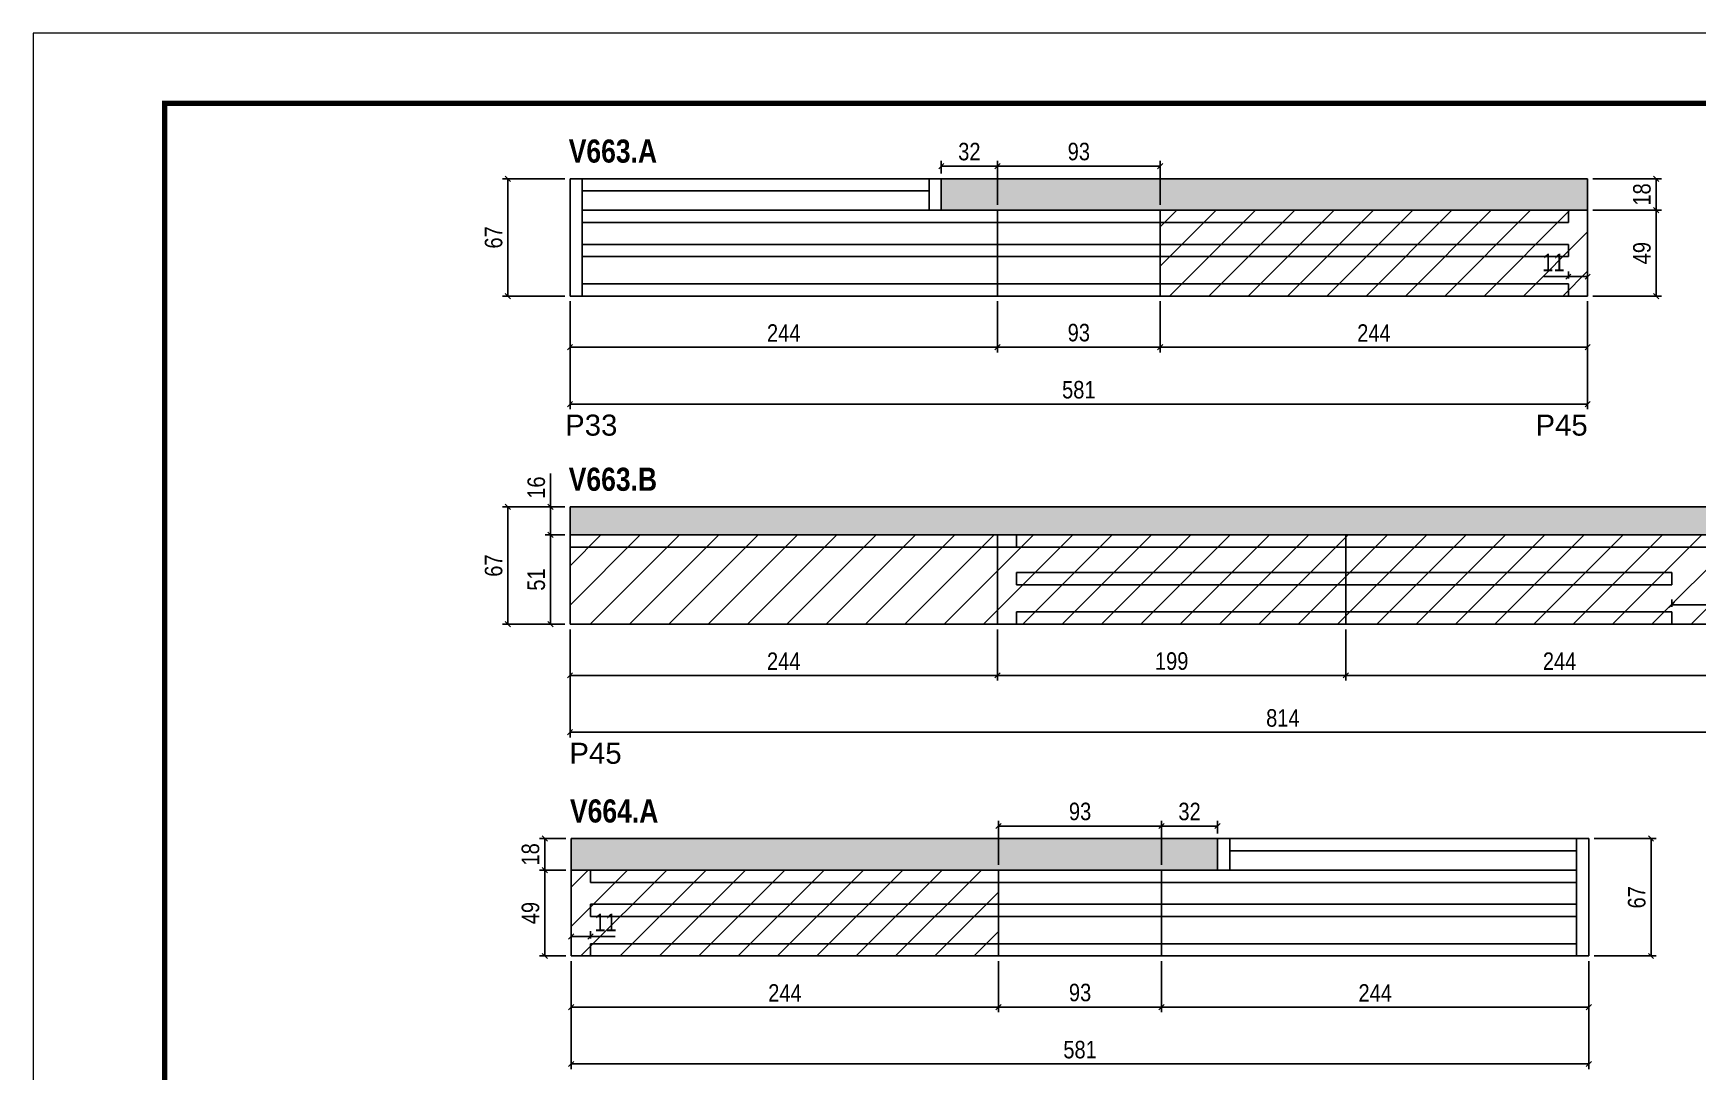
# Model space of a CAD drawing. Extents: x 3309 to 9563, y -2522 to 14608.
# Drawn here: x 4908 to 5858, y 10569 to 11162 of the extents above; entities that cross this region are included whole.
import ezdxf

# ---------------------------------------------------------------- set-up
doc = ezdxf.new("R2010")
doc.units = 0
doc.linetypes.add('DASHED', pattern=[0.75, 0.5, -0.25])
for name, color, linetype in [('5', 5, 'Continuous'), ('COTA', 241, 'Continuous'), ('NOMENCLATURA', 7, 'Continuous'), ('Painéis', 200, 'Continuous'), ('SARR_2.2x7', 40, 'Continuous')]:
    doc.layers.add(name, color=color, linetype=linetype)
for name, color, linetype, lineweight in [('Folhas', 255, 'Continuous', 9), ('Hachura', 251, 'Continuous', 9), ('SARRAFO DE PRESSAO', 251, 'DASHED', 9)]:
    doc.layers.add(name, color=color, linetype=linetype, lineweight=lineweight)
doc.styles.add('COTA TECNICA', font='techl___.ttf', dxfattribs={"height": 10})
doc.styles.get("Standard").update_dxf_attribs({"font": 'arial.ttf'})
doc.styles.add('TECNICA', font='techb___.ttf', dxfattribs={"height": 10})
doc.dimstyles.new('PAINEL', dxfattribs={"dimtxt": 10, "dimasz": 3, "dimexe": 3, "dimexo": 3, "dimgap": 3, "dimtad": 1, "dimdec": 1, "dimzin": 12, "dimdsep": 46, "dimtxsty": 'COTA TECNICA', "dimblk1": 'OBLIQUE', "dimblk2": 'OBLIQUE', "dimsah": 1, "dimcen": 0.9, "dimclrd": 4, "dimclre": 4, "dimclrt": 240, "dimadec": 1, "dimazin": 3, "dimtfac": 1, "dimtdec": 1, "dimtmove": 0, "dimatfit": 3, "dimfxl": 1, "dimtolj": 1, "dimtzin": 12, "dimarcsym": 0})

# ---------------------------------------------------------------- blocks, each defined once
blk = doc.blocks.new('9999999999')
at = {"layer": 'Folhas'}
blk.add_lwpolyline([(98138.98, 34190.21), (99623.98, 34190.21), (99623.98, 35240.21), (98138.98, 35240.21)], close=True, dxfattribs=at)
at = {"layer": 'Folhas', "color": 30, "const_width": 3}
blk.add_lwpolyline([(98213.98, 34230.21), (99583.98, 34230.21), (99583.98, 35200.21), (98213.98, 35200.21)], close=True, dxfattribs=at)
blk = doc.blocks.new('_Oblique')
at = {"color": 0, "linetype": 'ByBlock', "lineweight": -2}
blk.add_line((-0.5, -0.5), (0.5, 0.5), dxfattribs=at)
blk = doc.blocks.new('*D456')
at = {"layer": 'COTA', "color": 4, "lineweight": -2, "transparency": 16777216}
for p, q in [((5214.3, 10821.75), (5214.3, 10760.08)), ((6028.3, 10821.75), (6028.3, 10760.08)), ((6028.3, 10763.08), (5214.3, 10763.08))]:
    blk.add_line(p, q, dxfattribs=at)
at = {"layer": 'Defpoints', "color": 0, "transparency": 16777216}
for p in [(5214.3, 10824.75), (6028.3, 10824.75), (5214.3, 10763.08)]:
    blk.add_point(p, dxfattribs=at)
at = {"layer": 'COTA', "color": 4, "lineweight": -2, "transparency": 16777216, "xscale": 3, "yscale": 3, "zscale": 3, "rotation": 180}
blk.add_blockref('_Oblique', (5214.3, 10763.08), dxfattribs=at)
at = {"layer": 'COTA', "color": 4, "lineweight": -2, "transparency": 16777216, "xscale": 3, "yscale": 3, "zscale": 3}
blk.add_blockref('_Oblique', (6028.3, 10763.08), dxfattribs=at)
at = {"layer": 'COTA', "color": 240, "transparency": 16777216, "insert": (5621.3, 10771.18), "char_height": 10, "attachment_point": 5, "style": 'COTA TECNICA'}
blk.add_mtext('\\A1;814', dxfattribs=at)
blk = doc.blocks.new('*D457')
at = {"layer": 'COTA', "color": 4, "lineweight": -2, "transparency": 16777216}
for p, q in [((5657.3, 10821.75), (5657.3, 10792.57)), ((5901.3, 10821.75), (5901.3, 10792.57)), ((5901.3, 10795.57), (5657.3, 10795.57))]:
    blk.add_line(p, q, dxfattribs=at)
at = {"layer": 'Defpoints', "color": 0, "transparency": 16777216}
for p in [(5657.3, 10824.75), (5901.3, 10824.75), (5657.3, 10795.57)]:
    blk.add_point(p, dxfattribs=at)
at = {"layer": 'COTA', "color": 4, "lineweight": -2, "transparency": 16777216, "xscale": 3, "yscale": 3, "zscale": 3, "rotation": 180}
blk.add_blockref('_Oblique', (5657.3, 10795.57), dxfattribs=at)
at = {"layer": 'COTA', "color": 4, "lineweight": -2, "transparency": 16777216, "xscale": 3, "yscale": 3, "zscale": 3}
blk.add_blockref('_Oblique', (5901.3, 10795.57), dxfattribs=at)
at = {"layer": 'COTA', "color": 240, "transparency": 16777216, "insert": (5779.3, 10803.64), "char_height": 10, "attachment_point": 5, "style": 'COTA TECNICA'}
blk.add_mtext('\\A1;244', dxfattribs=at)
blk = doc.blocks.new('*D455')
at = {"layer": 'COTA', "color": 4, "lineweight": -2, "transparency": 16777216}
for p, q in [((5214.3, 10821.75), (5214.3, 10792.57)), ((5458.3, 10821.75), (5458.3, 10792.57)), ((5458.3, 10795.57), (5214.3, 10795.57))]:
    blk.add_line(p, q, dxfattribs=at)
at = {"layer": 'Defpoints', "color": 0, "transparency": 16777216}
for p in [(5214.3, 10824.75), (5458.3, 10824.75), (5214.3, 10795.57)]:
    blk.add_point(p, dxfattribs=at)
at = {"layer": 'COTA', "color": 4, "lineweight": -2, "transparency": 16777216, "xscale": 3, "yscale": 3, "zscale": 3, "rotation": 180}
blk.add_blockref('_Oblique', (5214.3, 10795.57), dxfattribs=at)
at = {"layer": 'COTA', "color": 4, "lineweight": -2, "transparency": 16777216, "xscale": 3, "yscale": 3, "zscale": 3}
blk.add_blockref('_Oblique', (5458.3, 10795.57), dxfattribs=at)
at = {"layer": 'COTA', "color": 240, "transparency": 16777216, "insert": (5336.3, 10803.64), "char_height": 10, "attachment_point": 5, "style": 'COTA TECNICA'}
blk.add_mtext('\\A1;244', dxfattribs=at)
blk = doc.blocks.new('*D458')
at = {"layer": 'COTA', "color": 4, "lineweight": -2, "transparency": 16777216}
for p, q in [((5211.3, 10875.75), (5200.19, 10875.75)), ((5203.19, 10875.75), (5203.19, 10824.75)), ((5211.3, 10824.75), (5200.19, 10824.75))]:
    blk.add_line(p, q, dxfattribs=at)
at = {"layer": 'Defpoints', "color": 0, "transparency": 16777216}
for p in [(5214.3, 10875.75), (5203.19, 10824.75), (5214.3, 10824.75)]:
    blk.add_point(p, dxfattribs=at)
at = {"layer": 'COTA', "color": 4, "lineweight": -2, "transparency": 16777216, "xscale": 3, "yscale": 3, "zscale": 3}
for p, rotation in [((5203.19, 10875.75), 90), ((5203.19, 10824.75), 270)]:
    blk.add_blockref('_Oblique', p, dxfattribs=dict(at, rotation=rotation))
at = {"layer": 'COTA', "color": 240, "transparency": 16777216, "insert": (5195.08, 10850.25), "char_height": 10, "attachment_point": 5, "rotation": 90, "style": 'COTA TECNICA'}
blk.add_mtext('\\A1;51', dxfattribs=at)
blk = doc.blocks.new('*D459')
at = {"layer": 'COTA', "color": 4, "lineweight": -2, "transparency": 16777216}
for p, q in [((5203.19, 10891.75), (5203.19, 10910.76)), ((5211.3, 10891.75), (5200.19, 10891.75)), ((5203.19, 10875.75), (5203.19, 10891.75)), ((5211.3, 10875.75), (5200.19, 10875.75))]:
    blk.add_line(p, q, dxfattribs=at)
at = {"layer": 'Defpoints', "color": 0, "transparency": 16777216}
for p in [(5203.19, 10891.75), (5214.3, 10891.75), (5214.3, 10875.75)]:
    blk.add_point(p, dxfattribs=at)
at = {"layer": 'COTA', "color": 4, "lineweight": -2, "transparency": 16777216, "xscale": 3, "yscale": 3, "zscale": 3}
for p, rotation in [((5203.19, 10891.75), 90), ((5203.19, 10875.75), 270)]:
    blk.add_blockref('_Oblique', p, dxfattribs=dict(at, rotation=rotation))
at = {"layer": 'COTA', "color": 240, "transparency": 16777216, "insert": (5195.08, 10902.75), "char_height": 10, "attachment_point": 5, "rotation": 90, "style": 'COTA TECNICA'}
blk.add_mtext('\\A1;16', dxfattribs=at)
blk = doc.blocks.new('*D460')
at = {"layer": 'COTA', "color": 4, "lineweight": -2, "transparency": 16777216}
for p, q in [((5211.3, 10891.75), (5175.83, 10891.75)), ((5178.83, 10824.75), (5178.83, 10891.75)), ((5211.3, 10824.75), (5175.83, 10824.75))]:
    blk.add_line(p, q, dxfattribs=at)
at = {"layer": 'Defpoints', "color": 0, "transparency": 16777216}
for p in [(5178.83, 10891.75), (5214.3, 10891.75), (5214.3, 10824.75)]:
    blk.add_point(p, dxfattribs=at)
at = {"layer": 'COTA', "color": 4, "lineweight": -2, "transparency": 16777216, "xscale": 3, "yscale": 3, "zscale": 3}
for p, rotation in [((5178.83, 10891.75), 90), ((5178.83, 10824.75), 270)]:
    blk.add_blockref('_Oblique', p, dxfattribs=dict(at, rotation=rotation))
at = {"layer": 'COTA', "color": 240, "transparency": 16777216, "insert": (5170.73, 10858.25), "char_height": 10, "attachment_point": 5, "rotation": 90, "style": 'COTA TECNICA'}
blk.add_mtext('\\A1;67', dxfattribs=at)
blk = doc.blocks.new('*D461')
at = {"layer": 'COTA', "color": 4, "lineweight": -2, "transparency": 16777216}
for p, q in [((5843.3, 10834.75), (5843.3, 10838.83)), ((5901.3, 10835.83), (5843.3, 10835.83)), ((5901.3, 10827.75), (5901.3, 10838.83))]:
    blk.add_line(p, q, dxfattribs=at)
at = {"layer": 'Defpoints', "color": 0, "transparency": 16777216}
for p in [(5843.3, 10835.83), (5843.3, 10831.75), (5901.3, 10824.75)]:
    blk.add_point(p, dxfattribs=at)
at = {"layer": 'COTA', "color": 4, "lineweight": -2, "transparency": 16777216, "xscale": 3, "yscale": 3, "zscale": 3, "rotation": 180}
blk.add_blockref('_Oblique', (5843.3, 10835.83), dxfattribs=at)
at = {"layer": 'COTA', "color": 4, "lineweight": -2, "transparency": 16777216, "xscale": 3, "yscale": 3, "zscale": 3}
blk.add_blockref('_Oblique', (5901.3, 10835.83), dxfattribs=at)
at = {"layer": 'COTA', "color": 240, "transparency": 16777216, "insert": (5872.3, 10843.96), "char_height": 10, "attachment_point": 5, "style": 'COTA TECNICA'}
blk.add_mtext('\\A1;58', dxfattribs=at)
blk = doc.blocks.new('*D462')
at = {"layer": 'COTA', "color": 4, "lineweight": -2, "transparency": 16777216}
for p, q in [((5458.3, 10821.75), (5458.3, 10792.57)), ((5657.3, 10821.75), (5657.3, 10792.57)), ((5458.3, 10795.57), (5657.3, 10795.57))]:
    blk.add_line(p, q, dxfattribs=at)
at = {"layer": 'Defpoints', "color": 0, "transparency": 16777216}
for p in [(5458.3, 10824.75), (5657.3, 10824.75), (5657.3, 10795.57)]:
    blk.add_point(p, dxfattribs=at)
at = {"layer": 'COTA', "color": 4, "lineweight": -2, "transparency": 16777216, "xscale": 3, "yscale": 3, "zscale": 3, "rotation": 180}
blk.add_blockref('_Oblique', (5458.3, 10795.57), dxfattribs=at)
at = {"layer": 'COTA', "color": 4, "lineweight": -2, "transparency": 16777216, "xscale": 3, "yscale": 3, "zscale": 3}
blk.add_blockref('_Oblique', (5657.3, 10795.57), dxfattribs=at)
at = {"layer": 'COTA', "color": 240, "transparency": 16777216, "insert": (5557.8, 10803.66), "char_height": 10, "attachment_point": 5, "style": 'COTA TECNICA'}
blk.add_mtext('\\A1;199', dxfattribs=at)
blk = doc.blocks.new('*D1222')
at = {"layer": 'COTA', "color": 4, "lineweight": -2, "transparency": 16777216}
for p, q in [((5214.3, 11009.11), (5214.3, 10947.45)), ((5795.3, 11009.11), (5795.3, 10947.45)), ((5795.3, 10950.45), (5214.3, 10950.45))]:
    blk.add_line(p, q, dxfattribs=at)
at = {"layer": 'Defpoints', "color": 0, "transparency": 16777216}
for p in [(5214.3, 11012.11), (5795.3, 11012.11), (5214.3, 10950.45)]:
    blk.add_point(p, dxfattribs=at)
at = {"layer": 'COTA', "color": 4, "lineweight": -2, "transparency": 16777216, "xscale": 3, "yscale": 3, "zscale": 3, "rotation": 180}
blk.add_blockref('_Oblique', (5214.3, 10950.45), dxfattribs=at)
at = {"layer": 'COTA', "color": 4, "lineweight": -2, "transparency": 16777216, "xscale": 3, "yscale": 3, "zscale": 3}
blk.add_blockref('_Oblique', (5795.3, 10950.45), dxfattribs=at)
at = {"layer": 'COTA', "color": 240, "transparency": 16777216, "insert": (5504.8, 10958.58), "char_height": 10, "attachment_point": 5, "style": 'COTA TECNICA'}
blk.add_mtext('\\A1;581', dxfattribs=at)
blk = doc.blocks.new('*D1223')
at = {"layer": 'COTA', "color": 4, "lineweight": -2, "transparency": 16777216}
for p, q in [((5551.3, 11009.11), (5551.3, 10979.93)), ((5795.3, 11009.11), (5795.3, 10979.93)), ((5795.3, 10982.93), (5551.3, 10982.93))]:
    blk.add_line(p, q, dxfattribs=at)
at = {"layer": 'Defpoints', "color": 0, "transparency": 16777216}
for p in [(5551.3, 11012.11), (5795.3, 11012.11), (5551.3, 10982.93)]:
    blk.add_point(p, dxfattribs=at)
at = {"layer": 'COTA', "color": 4, "lineweight": -2, "transparency": 16777216, "xscale": 3, "yscale": 3, "zscale": 3, "rotation": 180}
blk.add_blockref('_Oblique', (5551.3, 10982.93), dxfattribs=at)
at = {"layer": 'COTA', "color": 4, "lineweight": -2, "transparency": 16777216, "xscale": 3, "yscale": 3, "zscale": 3}
blk.add_blockref('_Oblique', (5795.3, 10982.93), dxfattribs=at)
at = {"layer": 'COTA', "color": 240, "transparency": 16777216, "insert": (5673.3, 10991.01), "char_height": 10, "attachment_point": 5, "style": 'COTA TECNICA'}
blk.add_mtext('\\A1;244', dxfattribs=at)
blk = doc.blocks.new('*D1224')
at = {"layer": 'COTA', "color": 4, "lineweight": -2, "transparency": 16777216}
for p, q in [((5214.3, 11009.11), (5214.3, 10979.93)), ((5458.3, 11009.11), (5458.3, 10979.93)), ((5458.3, 10982.93), (5214.3, 10982.93))]:
    blk.add_line(p, q, dxfattribs=at)
at = {"layer": 'Defpoints', "color": 0, "transparency": 16777216}
for p in [(5214.3, 11012.11), (5458.3, 11012.11), (5214.3, 10982.93)]:
    blk.add_point(p, dxfattribs=at)
at = {"layer": 'COTA', "color": 4, "lineweight": -2, "transparency": 16777216, "xscale": 3, "yscale": 3, "zscale": 3, "rotation": 180}
blk.add_blockref('_Oblique', (5214.3, 10982.93), dxfattribs=at)
at = {"layer": 'COTA', "color": 4, "lineweight": -2, "transparency": 16777216, "xscale": 3, "yscale": 3, "zscale": 3}
blk.add_blockref('_Oblique', (5458.3, 10982.93), dxfattribs=at)
at = {"layer": 'COTA', "color": 240, "transparency": 16777216, "insert": (5336.3, 10991.01), "char_height": 10, "attachment_point": 5, "style": 'COTA TECNICA'}
blk.add_mtext('\\A1;244', dxfattribs=at)
blk = doc.blocks.new('*D1225')
at = {"layer": 'COTA', "color": 4, "lineweight": -2, "transparency": 16777216}
for p, q in [((5211.3, 11079.11), (5175.83, 11079.11)), ((5178.83, 11012.11), (5178.83, 11079.11)), ((5211.3, 11012.11), (5175.83, 11012.11))]:
    blk.add_line(p, q, dxfattribs=at)
at = {"layer": 'Defpoints', "color": 0, "transparency": 16777216}
for p in [(5178.83, 11079.11), (5214.3, 11079.11), (5214.3, 11012.11)]:
    blk.add_point(p, dxfattribs=at)
at = {"layer": 'COTA', "color": 4, "lineweight": -2, "transparency": 16777216, "xscale": 3, "yscale": 3, "zscale": 3}
for p, rotation in [((5178.83, 11079.11), 90), ((5178.83, 11012.11), 270)]:
    blk.add_blockref('_Oblique', p, dxfattribs=dict(at, rotation=rotation))
at = {"layer": 'COTA', "color": 240, "transparency": 16777216, "insert": (5170.73, 11045.61), "char_height": 10, "attachment_point": 5, "rotation": 90, "style": 'COTA TECNICA'}
blk.add_mtext('\\A1;67', dxfattribs=at)
blk = doc.blocks.new('*D1227')
at = {"layer": 'COTA', "color": 4, "lineweight": -2, "transparency": 16777216}
for p, q in [((5784.3, 11022.11), (5784.3, 11026.2)), ((5795.3, 11015.11), (5795.3, 11026.2)), ((5784.3, 11023.2), (5770.21, 11023.2)), ((5795.3, 11023.2), (5784.3, 11023.2))]:
    blk.add_line(p, q, dxfattribs=at)
at = {"layer": 'Defpoints', "color": 0, "transparency": 16777216}
for p in [(5784.3, 11023.2), (5784.3, 11019.11), (5795.3, 11012.11)]:
    blk.add_point(p, dxfattribs=at)
at = {"layer": 'COTA', "color": 4, "lineweight": -2, "transparency": 16777216, "xscale": 3, "yscale": 3, "zscale": 3, "rotation": 180}
blk.add_blockref('_Oblique', (5784.3, 11023.2), dxfattribs=at)
at = {"layer": 'COTA', "color": 4, "lineweight": -2, "transparency": 16777216, "xscale": 3, "yscale": 3, "zscale": 3}
blk.add_blockref('_Oblique', (5795.3, 11023.2), dxfattribs=at)
at = {"layer": 'COTA', "color": 240, "transparency": 16777216, "insert": (5775.75, 11031.26), "char_height": 10, "attachment_point": 5, "style": 'COTA TECNICA'}
blk.add_mtext('\\A1;11', dxfattribs=at)
blk = doc.blocks.new('*D1228')
at = {"layer": 'COTA', "color": 4, "lineweight": -2, "transparency": 16777216}
for p, q in [((5798.3, 11061.11), (5837.43, 11061.11)), ((5834.43, 11061.11), (5834.43, 11012.11)), ((5798.3, 11012.11), (5837.43, 11012.11))]:
    blk.add_line(p, q, dxfattribs=at)
at = {"layer": 'Defpoints', "color": 0, "transparency": 16777216}
for p in [(5795.3, 11061.11), (5795.3, 11012.11), (5834.43, 11012.11)]:
    blk.add_point(p, dxfattribs=at)
at = {"layer": 'COTA', "color": 4, "lineweight": -2, "transparency": 16777216, "xscale": 3, "yscale": 3, "zscale": 3}
for p, rotation in [((5834.43, 11061.11), 90), ((5834.43, 11012.11), 270)]:
    blk.add_blockref('_Oblique', p, dxfattribs=dict(at, rotation=rotation))
at = {"layer": 'COTA', "color": 240, "transparency": 16777216, "insert": (5826.33, 11036.61), "char_height": 10, "attachment_point": 5, "rotation": 90, "style": 'COTA TECNICA'}
blk.add_mtext('\\A1;49', dxfattribs=at)
blk = doc.blocks.new('*D1229')
at = {"layer": 'COTA', "color": 4, "lineweight": -2, "transparency": 16777216}
for p, q in [((5798.3, 11079.11), (5837.43, 11079.11)), ((5834.43, 11061.11), (5834.43, 11079.11)), ((5798.3, 11061.11), (5837.43, 11061.11))]:
    blk.add_line(p, q, dxfattribs=at)
at = {"layer": 'Defpoints', "color": 0, "transparency": 16777216}
for p in [(5795.3, 11079.11), (5834.43, 11079.11), (5795.3, 11061.11)]:
    blk.add_point(p, dxfattribs=at)
at = {"layer": 'COTA', "color": 4, "lineweight": -2, "transparency": 16777216, "xscale": 3, "yscale": 3, "zscale": 3}
for p, rotation in [((5834.43, 11079.11), 90), ((5834.43, 11061.11), 270)]:
    blk.add_blockref('_Oblique', p, dxfattribs=dict(at, rotation=rotation))
at = {"layer": 'COTA', "color": 240, "transparency": 16777216, "insert": (5826.34, 11070.11), "char_height": 10, "attachment_point": 5, "rotation": 90, "style": 'COTA TECNICA'}
blk.add_mtext('\\A1;18', dxfattribs=at)
blk = doc.blocks.new('*D1230')
at = {"layer": 'COTA', "color": 4, "lineweight": -2, "transparency": 16777216}
for p, q in [((5458.3, 11064.11), (5458.3, 11089.32)), ((5458.3, 11086.32), (5551.3, 11086.32)), ((5551.3, 11064.11), (5551.3, 11089.32))]:
    blk.add_line(p, q, dxfattribs=at)
at = {"layer": 'Defpoints', "color": 0, "transparency": 16777216}
for p in [(5551.3, 11086.32), (5458.3, 11061.11), (5551.3, 11061.11)]:
    blk.add_point(p, dxfattribs=at)
at = {"layer": 'COTA', "color": 4, "lineweight": -2, "transparency": 16777216, "xscale": 3, "yscale": 3, "zscale": 3, "rotation": 180}
blk.add_blockref('_Oblique', (5458.3, 11086.32), dxfattribs=at)
at = {"layer": 'COTA', "color": 4, "lineweight": -2, "transparency": 16777216, "xscale": 3, "yscale": 3, "zscale": 3}
blk.add_blockref('_Oblique', (5551.3, 11086.32), dxfattribs=at)
at = {"layer": 'COTA', "color": 240, "transparency": 16777216, "insert": (5504.8, 11094.56), "char_height": 10, "attachment_point": 5, "style": 'COTA TECNICA'}
blk.add_mtext('\\A1;93', dxfattribs=at)
blk = doc.blocks.new('*D1231')
at = {"layer": 'COTA', "color": 4, "lineweight": -2, "transparency": 16777216}
for p, q in [((5426.3, 11082.11), (5426.3, 11089.32)), ((5458.3, 11086.32), (5426.3, 11086.32)), ((5458.3, 11064.11), (5458.3, 11089.32))]:
    blk.add_line(p, q, dxfattribs=at)
at = {"layer": 'Defpoints', "color": 0, "transparency": 16777216}
for p in [(5426.3, 11086.32), (5426.3, 11079.11), (5458.3, 11061.11)]:
    blk.add_point(p, dxfattribs=at)
at = {"layer": 'COTA', "color": 4, "lineweight": -2, "transparency": 16777216, "xscale": 3, "yscale": 3, "zscale": 3, "rotation": 180}
blk.add_blockref('_Oblique', (5426.3, 11086.32), dxfattribs=at)
at = {"layer": 'COTA', "color": 4, "lineweight": -2, "transparency": 16777216, "xscale": 3, "yscale": 3, "zscale": 3}
blk.add_blockref('_Oblique', (5458.3, 11086.32), dxfattribs=at)
at = {"layer": 'COTA', "color": 240, "transparency": 16777216, "insert": (5442.3, 11094.54), "char_height": 10, "attachment_point": 5, "style": 'COTA TECNICA'}
blk.add_mtext('\\A1;32', dxfattribs=at)
blk = doc.blocks.new('*D1233')
at = {"layer": 'COTA', "color": 4, "lineweight": -2, "transparency": 16777216}
for p, q in [((5458.3, 11009.11), (5458.3, 10979.93)), ((5551.3, 11009.11), (5551.3, 10979.93)), ((5458.3, 10982.93), (5551.3, 10982.93))]:
    blk.add_line(p, q, dxfattribs=at)
at = {"layer": 'Defpoints', "color": 0, "transparency": 16777216}
for p in [(5458.3, 11012.11), (5551.3, 11012.11), (5551.3, 10982.93)]:
    blk.add_point(p, dxfattribs=at)
at = {"layer": 'COTA', "color": 4, "lineweight": -2, "transparency": 16777216, "xscale": 3, "yscale": 3, "zscale": 3, "rotation": 180}
blk.add_blockref('_Oblique', (5458.3, 10982.93), dxfattribs=at)
at = {"layer": 'COTA', "color": 4, "lineweight": -2, "transparency": 16777216, "xscale": 3, "yscale": 3, "zscale": 3}
blk.add_blockref('_Oblique', (5551.3, 10982.93), dxfattribs=at)
at = {"layer": 'COTA', "color": 240, "transparency": 16777216, "insert": (5504.8, 10991.18), "char_height": 10, "attachment_point": 5, "style": 'COTA TECNICA'}
blk.add_mtext('\\A1;93', dxfattribs=at)
blk = doc.blocks.new('*D1239')
at = {"layer": 'COTA', "color": 4, "lineweight": -2, "transparency": 16777216}
for p, q in [((5215.01, 10632.35), (5215.01, 10570.68)), ((5796.01, 10632.35), (5796.01, 10570.68)), ((5215.01, 10573.68), (5796.01, 10573.68))]:
    blk.add_line(p, q, dxfattribs=at)
at = {"layer": 'Defpoints', "color": 0, "transparency": 16777216}
for p in [(5215.01, 10635.35), (5796.01, 10635.35), (5796.01, 10573.68)]:
    blk.add_point(p, dxfattribs=at)
at = {"layer": 'COTA', "color": 4, "lineweight": -2, "transparency": 16777216, "xscale": 3, "yscale": 3, "zscale": 3, "rotation": 180}
blk.add_blockref('_Oblique', (5215.01, 10573.68), dxfattribs=at)
at = {"layer": 'COTA', "color": 4, "lineweight": -2, "transparency": 16777216, "xscale": 3, "yscale": 3, "zscale": 3}
blk.add_blockref('_Oblique', (5796.01, 10573.68), dxfattribs=at)
at = {"layer": 'COTA', "color": 240, "transparency": 16777216, "insert": (5505.51, 10581.81), "char_height": 10, "attachment_point": 5, "style": 'COTA TECNICA'}
blk.add_mtext('\\A1;581', dxfattribs=at)
blk = doc.blocks.new('*D1240')
at = {"layer": 'COTA', "color": 4, "lineweight": -2, "transparency": 16777216}
for p, q in [((5215.01, 10632.35), (5215.01, 10603.17)), ((5459.01, 10632.35), (5459.01, 10603.17)), ((5215.01, 10606.17), (5459.01, 10606.17))]:
    blk.add_line(p, q, dxfattribs=at)
at = {"layer": 'Defpoints', "color": 0, "transparency": 16777216}
for p in [(5215.01, 10635.35), (5459.01, 10635.35), (5459.01, 10606.17)]:
    blk.add_point(p, dxfattribs=at)
at = {"layer": 'COTA', "color": 4, "lineweight": -2, "transparency": 16777216, "xscale": 3, "yscale": 3, "zscale": 3, "rotation": 180}
blk.add_blockref('_Oblique', (5215.01, 10606.17), dxfattribs=at)
at = {"layer": 'COTA', "color": 4, "lineweight": -2, "transparency": 16777216, "xscale": 3, "yscale": 3, "zscale": 3}
blk.add_blockref('_Oblique', (5459.01, 10606.17), dxfattribs=at)
at = {"layer": 'COTA', "color": 240, "transparency": 16777216, "insert": (5337.01, 10614.24), "char_height": 10, "attachment_point": 5, "style": 'COTA TECNICA'}
blk.add_mtext('\\A1;244', dxfattribs=at)
blk = doc.blocks.new('*D1241')
at = {"layer": 'COTA', "color": 4, "lineweight": -2, "transparency": 16777216}
for p, q in [((5552.01, 10632.35), (5552.01, 10603.17)), ((5796.01, 10632.35), (5796.01, 10603.17)), ((5552.01, 10606.17), (5796.01, 10606.17))]:
    blk.add_line(p, q, dxfattribs=at)
at = {"layer": 'Defpoints', "color": 0, "transparency": 16777216}
for p in [(5552.01, 10635.35), (5796.01, 10635.35), (5796.01, 10606.17)]:
    blk.add_point(p, dxfattribs=at)
at = {"layer": 'COTA', "color": 4, "lineweight": -2, "transparency": 16777216, "xscale": 3, "yscale": 3, "zscale": 3, "rotation": 180}
blk.add_blockref('_Oblique', (5552.01, 10606.17), dxfattribs=at)
at = {"layer": 'COTA', "color": 4, "lineweight": -2, "transparency": 16777216, "xscale": 3, "yscale": 3, "zscale": 3}
blk.add_blockref('_Oblique', (5796.01, 10606.17), dxfattribs=at)
at = {"layer": 'COTA', "color": 240, "transparency": 16777216, "insert": (5674.01, 10614.24), "char_height": 10, "attachment_point": 5, "style": 'COTA TECNICA'}
blk.add_mtext('\\A1;244', dxfattribs=at)
blk = doc.blocks.new('*D1234')
at = {"layer": 'COTA', "color": 4, "lineweight": -2, "transparency": 16777216}
for p, q in [((5799.01, 10702.35), (5834.48, 10702.35)), ((5831.48, 10635.35), (5831.48, 10702.35)), ((5799.01, 10635.35), (5834.48, 10635.35))]:
    blk.add_line(p, q, dxfattribs=at)
at = {"layer": 'Defpoints', "color": 0, "transparency": 16777216}
for p in [(5796.01, 10702.35), (5831.48, 10702.35), (5796.01, 10635.35)]:
    blk.add_point(p, dxfattribs=at)
at = {"layer": 'COTA', "color": 4, "lineweight": -2, "transparency": 16777216, "xscale": 3, "yscale": 3, "zscale": 3}
for p, rotation in [((5831.48, 10702.35), 90), ((5831.48, 10635.35), 270)]:
    blk.add_blockref('_Oblique', p, dxfattribs=dict(at, rotation=rotation))
at = {"layer": 'COTA', "color": 240, "transparency": 16777216, "insert": (5823.38, 10668.85), "char_height": 10, "attachment_point": 5, "rotation": 90, "style": 'COTA TECNICA'}
blk.add_mtext('\\A1;67', dxfattribs=at)
blk = doc.blocks.new('*D1235')
at = {"layer": 'COTA', "color": 4, "lineweight": -2, "transparency": 16777216}
for p, q in [((5215.01, 10638.35), (5215.01, 10649.43)), ((5215.01, 10646.43), (5226.01, 10646.43)), ((5226.01, 10645.35), (5226.01, 10649.43)), ((5226.01, 10646.43), (5240.1, 10646.43))]:
    blk.add_line(p, q, dxfattribs=at)
at = {"layer": 'Defpoints', "color": 0, "transparency": 16777216}
for p in [(5226.01, 10646.43), (5215.01, 10635.35), (5226.01, 10642.35)]:
    blk.add_point(p, dxfattribs=at)
at = {"layer": 'COTA', "color": 4, "lineweight": -2, "transparency": 16777216, "xscale": 3, "yscale": 3, "zscale": 3, "rotation": 180}
blk.add_blockref('_Oblique', (5215.01, 10646.43), dxfattribs=at)
at = {"layer": 'COTA', "color": 4, "lineweight": -2, "transparency": 16777216, "xscale": 3, "yscale": 3, "zscale": 3}
blk.add_blockref('_Oblique', (5226.01, 10646.43), dxfattribs=at)
at = {"layer": 'COTA', "color": 240, "transparency": 16777216, "insert": (5234.56, 10654.49), "char_height": 10, "attachment_point": 5, "style": 'COTA TECNICA'}
blk.add_mtext('\\A1;11', dxfattribs=at)
blk = doc.blocks.new('*D1236')
at = {"layer": 'COTA', "color": 4, "lineweight": -2, "transparency": 16777216}
for p, q in [((5212.01, 10684.35), (5196.87, 10684.35)), ((5199.87, 10684.35), (5199.87, 10635.35)), ((5212.01, 10635.35), (5196.87, 10635.35))]:
    blk.add_line(p, q, dxfattribs=at)
at = {"layer": 'Defpoints', "color": 0, "transparency": 16777216}
for p in [(5215.01, 10684.35), (5199.87, 10635.35), (5215.01, 10635.35)]:
    blk.add_point(p, dxfattribs=at)
at = {"layer": 'COTA', "color": 4, "lineweight": -2, "transparency": 16777216, "xscale": 3, "yscale": 3, "zscale": 3}
for p, rotation in [((5199.87, 10684.35), 90), ((5199.87, 10635.35), 270)]:
    blk.add_blockref('_Oblique', p, dxfattribs=dict(at, rotation=rotation))
at = {"layer": 'COTA', "color": 240, "transparency": 16777216, "insert": (5191.77, 10659.85), "char_height": 10, "attachment_point": 5, "rotation": 90, "style": 'COTA TECNICA'}
blk.add_mtext('\\A1;49', dxfattribs=at)
blk = doc.blocks.new('*D1237')
at = {"layer": 'COTA', "color": 4, "lineweight": -2, "transparency": 16777216}
for p, q in [((5212.01, 10702.35), (5196.87, 10702.35)), ((5199.87, 10684.35), (5199.87, 10702.35)), ((5212.01, 10684.35), (5196.87, 10684.35))]:
    blk.add_line(p, q, dxfattribs=at)
at = {"layer": 'Defpoints', "color": 0, "transparency": 16777216}
for p in [(5199.87, 10702.35), (5215.01, 10702.35), (5215.01, 10684.35)]:
    blk.add_point(p, dxfattribs=at)
at = {"layer": 'COTA', "color": 4, "lineweight": -2, "transparency": 16777216, "xscale": 3, "yscale": 3, "zscale": 3}
for p, rotation in [((5199.87, 10702.35), 90), ((5199.87, 10684.35), 270)]:
    blk.add_blockref('_Oblique', p, dxfattribs=dict(at, rotation=rotation))
at = {"layer": 'COTA', "color": 240, "transparency": 16777216, "insert": (5191.77, 10693.35), "char_height": 10, "attachment_point": 5, "rotation": 90, "style": 'COTA TECNICA'}
blk.add_mtext('\\A1;18', dxfattribs=at)
blk = doc.blocks.new('*D1238')
at = {"layer": 'COTA', "color": 4, "lineweight": -2, "transparency": 16777216}
for p, q in [((5459.01, 10687.35), (5459.01, 10712.55)), ((5552.01, 10687.35), (5552.01, 10712.55)), ((5552.01, 10709.55), (5459.01, 10709.55))]:
    blk.add_line(p, q, dxfattribs=at)
at = {"layer": 'Defpoints', "color": 0, "transparency": 16777216}
for p in [(5459.01, 10709.55), (5459.01, 10684.35), (5552.01, 10684.35)]:
    blk.add_point(p, dxfattribs=at)
at = {"layer": 'COTA', "color": 4, "lineweight": -2, "transparency": 16777216, "xscale": 3, "yscale": 3, "zscale": 3, "rotation": 180}
blk.add_blockref('_Oblique', (5459.01, 10709.55), dxfattribs=at)
at = {"layer": 'COTA', "color": 4, "lineweight": -2, "transparency": 16777216, "xscale": 3, "yscale": 3, "zscale": 3}
blk.add_blockref('_Oblique', (5552.01, 10709.55), dxfattribs=at)
at = {"layer": 'COTA', "color": 240, "transparency": 16777216, "insert": (5505.51, 10717.8), "char_height": 10, "attachment_point": 5, "style": 'COTA TECNICA'}
blk.add_mtext('\\A1;93', dxfattribs=at)
blk = doc.blocks.new('*D1242')
at = {"layer": 'COTA', "color": 4, "lineweight": -2, "transparency": 16777216}
for p, q in [((5552.01, 10687.35), (5552.01, 10712.55)), ((5584.01, 10705.35), (5584.01, 10712.55)), ((5552.01, 10709.55), (5584.01, 10709.55))]:
    blk.add_line(p, q, dxfattribs=at)
at = {"layer": 'Defpoints', "color": 0, "transparency": 16777216}
for p in [(5584.01, 10709.55), (5584.01, 10702.35), (5552.01, 10684.35)]:
    blk.add_point(p, dxfattribs=at)
at = {"layer": 'COTA', "color": 4, "lineweight": -2, "transparency": 16777216, "xscale": 3, "yscale": 3, "zscale": 3, "rotation": 180}
blk.add_blockref('_Oblique', (5552.01, 10709.55), dxfattribs=at)
at = {"layer": 'COTA', "color": 4, "lineweight": -2, "transparency": 16777216, "xscale": 3, "yscale": 3, "zscale": 3}
blk.add_blockref('_Oblique', (5584.01, 10709.55), dxfattribs=at)
at = {"layer": 'COTA', "color": 240, "transparency": 16777216, "insert": (5568.01, 10717.77), "char_height": 10, "attachment_point": 5, "style": 'COTA TECNICA'}
blk.add_mtext('\\A1;32', dxfattribs=at)
blk = doc.blocks.new('*D1243')
at = {"layer": 'COTA', "color": 4, "lineweight": -2, "transparency": 16777216}
for p, q in [((5459.01, 10632.35), (5459.01, 10603.17)), ((5552.01, 10632.35), (5552.01, 10603.17)), ((5552.01, 10606.17), (5459.01, 10606.17))]:
    blk.add_line(p, q, dxfattribs=at)
at = {"layer": 'Defpoints', "color": 0, "transparency": 16777216}
for p in [(5459.01, 10635.35), (5552.01, 10635.35), (5459.01, 10606.17)]:
    blk.add_point(p, dxfattribs=at)
at = {"layer": 'COTA', "color": 4, "lineweight": -2, "transparency": 16777216, "xscale": 3, "yscale": 3, "zscale": 3, "rotation": 180}
blk.add_blockref('_Oblique', (5459.01, 10606.17), dxfattribs=at)
at = {"layer": 'COTA', "color": 4, "lineweight": -2, "transparency": 16777216, "xscale": 3, "yscale": 3, "zscale": 3}
blk.add_blockref('_Oblique', (5552.01, 10606.17), dxfattribs=at)
at = {"layer": 'COTA', "color": 240, "transparency": 16777216, "insert": (5505.51, 10614.42), "char_height": 10, "attachment_point": 5, "style": 'COTA TECNICA'}
blk.add_mtext('\\A1;93', dxfattribs=at)

msp = doc.modelspace()

# ---------------------------------------------------------------- hatches: boundary and pattern name
at = {"layer": 'COTA'}
h = msp.add_hatch(dxfattribs=at)
h.set_pattern_fill('AR-CONC', color=256, scale=0.03)
h.set_pattern_definition([(50, (1564.2578, 370.911), (5.46554, -0.4781726), [0.5715, -6.2865]), (355, (1564.258, 370.911), (-1.0573026, 5.7317054), [0.4572, -5.0292175]), (100.451445, (1564.713, 370.871), (4.4082374, 5.2535326), [0.4857003, -5.3427073]), (46.1842, (1564.258, 372.435), (8.1323712, -1.26127), [0.85725, -9.42975]), (96.63556, (1564.9355, 372.33), (7.122124, 7.422784), [0.7285507, -8.014068]), (351.18415, (1564.258, 372.435), (7.122124, 7.422784), [0.685799, -7.543792]), (21, (1565.0198, 372.054), (4.5484317, -3.067956), [0.5715, -6.2865]), (326, (1565.02, 372.054), (1.8540609, 5.525639), [0.4572, -5.0292]), (71.451445, (1565.399, 371.798), (6.4024926, 2.457683), [0.4857003, -5.342698]), (37.5, (1564.2578, 370.911), (0.0926581, 2.53665117), [0, -4.96824, 0, -5.1054, 0, -5.04825]), (7.5, (1564.2578, 370.911), (2.0045899, 3.00541724), [0, -2.91084, 0, -4.85394, 0, -1.92405]), (327.5, (1562.5585, 370.911), (4.06771786, -0.17186232), [0, -1.905, 0, -5.9436, 0, -7.8867]), (317.5, (1561.7965, 370.911), (4.4438754, 0.7627947), [0, -2.4765, 0, -3.94716, 0, -5.6007])])
h.paths.add_polyline_path([(5795.3, 11061.11), (5795.3, 11079.11), (5426.3, 11079.11), (5426.3, 11061.11)])
h = msp.add_hatch(dxfattribs=at)
h.set_pattern_fill('AR-CONC', color=256, scale=0.03)
h.set_pattern_definition([(50, (-1485.632, 22.0856), (5.46554, -0.4781726), [0.5715, -6.2865]), (355, (-1485.632, 22.0856), (-1.0573026, 5.7317054), [0.4572, -5.0292175]), (100.451445, (-1485.1767, 22.046), (4.4082374, 5.2535326), [0.4857003, -5.3427073]), (46.1842, (-1485.632, 23.6096), (8.1323712, -1.26127), [0.85725, -9.42975]), (96.63556, (-1484.9544, 23.5045), (7.122124, 7.4227837), [0.7285507, -8.014068]), (351.18415, (-1485.632, 23.61), (7.122124, 7.422784), [0.685799, -7.543792]), (21, (-1484.87, 23.2286), (4.5484317, -3.067956), [0.5715, -6.2865]), (326, (-1484.87, 23.2286), (1.8540609, 5.525639), [0.4572, -5.0292]), (71.451445, (-1484.491, 22.973), (6.4024926, 2.457683), [0.4857003, -5.3426981]), (37.5, (-1485.6321, 22.0856), (0.0926581, 2.53665117), [0, -4.96824, 0, -5.1054, 0, -5.04825]), (7.5, (-1485.632, 22.0856), (2.0045899, 3.00541724), [0, -2.91084, 0, -4.85394, 0, -1.92405]), (327.5, (-1487.3314, 22.0856), (4.06771786, -0.17186232), [0, -1.905, 0, -5.9436, 0, -7.8867]), (317.5, (-1488.0934, 22.0856), (4.4438754, 0.7627947), [0, -2.4765, 0, -3.94716, 0, -5.6007])])
h.paths.add_polyline_path([(6028.3, 10875.75), (6028.3, 10891.75), (5214.3, 10891.75), (5214.3, 10875.75)])
h = msp.add_hatch(dxfattribs=at)
h.set_pattern_fill('AR-CONC', color=256, scale=0.03)
h.set_pattern_definition([(50, (1564.9755, -5.853), (5.46554, -0.4781726), [0.5715, -6.2865]), (355, (1564.9755, -5.853), (-1.0573026, 5.7317054), [0.4572, -5.0292175]), (100.451445, (1565.431, -5.893), (4.4082374, 5.2535326), [0.4857003, -5.3427073]), (46.1842, (1564.9755, -4.329), (8.1323712, -1.26127), [0.85725, -9.42975]), (96.63556, (1565.653, -4.434), (7.122124, 7.422784), [0.7285507, -8.014068]), (351.18415, (1564.9755, -4.329), (7.122124, 7.422784), [0.685799, -7.543792]), (21, (1565.7375, -4.71), (4.5484317, -3.067956), [0.5715, -6.2865]), (326, (1565.7375, -4.71), (1.8540609, 5.525639), [0.4572, -5.0292]), (71.451445, (1566.1166, -4.9657), (6.4024926, 2.457683), [0.4857003, -5.342698]), (37.5, (1564.9755, -5.853), (0.0926581, 2.53665117), [0, -4.96824, 0, -5.1054, 0, -5.04825]), (7.5, (1564.9755, -5.853), (2.0045899, 3.00541724), [0, -2.91084, 0, -4.85394, 0, -1.92405]), (327.5, (1563.2763, -5.853), (4.06771786, -0.17186232), [0, -1.905, 0, -5.9436, 0, -7.8867]), (317.5, (1562.5143, -5.853), (4.4438754, 0.7627947), [0, -2.4765, 0, -3.94716, 0, -5.6007])])
h.paths.add_polyline_path([(5215.01, 10684.35), (5215.01, 10702.35), (5584.01, 10702.35), (5584.01, 10684.35)])
at = {"layer": 'Hachura', "linetype": 'ByBlock'}
h = msp.add_hatch(dxfattribs=at)
h.set_pattern_fill('ANSI31', color=256, scale=5)
h.paths.add_polyline_path([(5795.3, 11061.11), (5551.3, 11061.11), (5551.3, 11012.11), (5795.3, 11012.11)])
h = msp.add_hatch(dxfattribs=at)
h.set_pattern_fill('ANSI31', color=256, scale=5)
h.set_pattern_definition([(45, (148.476, 0), (-11.22532, 11.22532), [])])
h.paths.add_polyline_path([(5657.3, 10875.75), (5214.3, 10875.75), (5214.3, 10824.75), (5657.3, 10824.75)])
h.paths.add_polyline_path([(6028.3, 10875.75), (5657.3, 10875.75), (5657.3, 10824.75), (6028.3, 10824.75)])
h = msp.add_hatch(dxfattribs=at)
h.set_pattern_fill('ANSI31', color=256, scale=5)
h.set_pattern_definition([(45, (0.718, -376.764), (-11.22532, 11.22532), [])])
h.paths.add_polyline_path([(5215.01, 10684.35), (5215.01, 10635.35), (5459.01, 10635.35), (5459.01, 10684.35)])

# ---------------------------------------------------------------- linework, layer by layer
at = {"layer": 'COTA'}
for p, q in [((5426.3, 11079.11), (5795.3, 11079.11)), ((5795.3, 11079.11), (5795.3, 11061.11)), ((5214.3, 10875.75), (5214.3, 10891.75)), ((5214.3, 10891.75), (6028.3, 10891.75)), ((5469.3, 10875.75), (5469.3, 10868.75)), ((5469.3, 10854.25), (5469.3, 10847.25)), ((5469.3, 10831.75), (5469.3, 10824.75)), ((5215.01, 10702.35), (5215.01, 10684.35)), ((5215.01, 10702.35), (5584.01, 10702.35))]:
    msp.add_line(p, q, dxfattribs=at)
at = {"layer": 'Painéis', "linetype": 'ByBlock'}
for p, q in [((5214.3, 11012.11), (5214.3, 11079.11)), ((5214.3, 11079.11), (5426.3, 11079.11)), ((5426.3, 11061.11), (5426.3, 11079.11)), ((5426.3, 11061.11), (5795.3, 11061.11)), ((5458.3, 11061.11), (5458.3, 11012.11)), ((5551.3, 11061.11), (5551.3, 11012.11)), ((5795.3, 11061.11), (5795.3, 11012.11)), ((5795.3, 11012.11), (5214.3, 11012.11)), ((5214.3, 10824.75), (5214.3, 10875.75)), ((5214.3, 10875.75), (6028.3, 10875.75)), ((5458.3, 10824.75), (5458.3, 10875.75)), ((5657.3, 10875.75), (5657.3, 10824.75)), ((6028.3, 10824.75), (5214.3, 10824.75)), ((5584.01, 10684.35), (5584.01, 10702.35)), ((5584.01, 10702.35), (5796.01, 10702.35)), ((5796.01, 10635.35), (5796.01, 10702.35)), ((5584.01, 10684.35), (5215.01, 10684.35)), ((5215.01, 10684.35), (5215.01, 10635.35)), ((5459.01, 10684.35), (5459.01, 10635.35)), ((5552.01, 10684.35), (5552.01, 10635.35)), ((5215.01, 10635.35), (5796.01, 10635.35))]:
    msp.add_line(p, q, dxfattribs=at)
at = {"layer": 'SARR_2.2x7', "linetype": 'Continuous'}
for p, q in [((5221.3, 11012.11), (5221.3, 11079.11)), ((5221.3, 11072.11), (5419.3, 11072.11)), ((5419.3, 11061.11), (5419.3, 11079.11)), ((5426.3, 11061.11), (5221.3, 11061.11)), ((5458.3, 11054.11), (5221.3, 11054.11)), ((5551.3, 11054.11), (5458.3, 11054.11)), ((5784.3, 11054.11), (5551.3, 11054.11)), ((5784.3, 11054.11), (5784.3, 11061.11)), ((5458.3, 11041.61), (5221.3, 11041.61)), ((5458.3, 11034.61), (5221.3, 11034.61)), ((5551.3, 11041.61), (5458.3, 11041.61)), ((5551.3, 11034.61), (5458.3, 11034.61)), ((5784.3, 11041.61), (5551.3, 11041.61)), ((5784.3, 11034.61), (5551.3, 11034.61)), ((5784.3, 11034.61), (5784.3, 11041.61)), ((5458.3, 11019.11), (5221.3, 11019.11)), ((5551.3, 11019.11), (5458.3, 11019.11)), ((5784.3, 11019.11), (5551.3, 11019.11)), ((5784.3, 11012.11), (5784.3, 11019.11)), ((5458.3, 10868.75), (5214.3, 10868.75)), ((5469.3, 10868.75), (5458.3, 10868.75)), ((5657.3, 10868.75), (5469.3, 10868.75)), ((5890.3, 10868.75), (5657.3, 10868.75)), ((5657.3, 10854.25), (5469.3, 10854.25)), ((5843.3, 10854.25), (5657.3, 10854.25)), ((5843.3, 10847.25), (5843.3, 10854.25)), ((5657.3, 10847.25), (5469.3, 10847.25)), ((5843.3, 10847.25), (5657.3, 10847.25)), ((5657.3, 10831.75), (5469.3, 10831.75)), ((5843.3, 10831.75), (5657.3, 10831.75)), ((5843.3, 10824.75), (5843.3, 10831.75)), ((5591.01, 10684.35), (5591.01, 10702.35)), ((5789.01, 10635.35), (5789.01, 10702.35)), ((5789.01, 10695.35), (5591.01, 10695.35)), ((5226.01, 10677.35), (5226.01, 10684.35)), ((5584.01, 10684.35), (5789.01, 10684.35)), ((5226.01, 10677.35), (5459.01, 10677.35)), ((5459.01, 10677.35), (5552.01, 10677.35)), ((5552.01, 10677.35), (5789.01, 10677.35)), ((5226.01, 10657.85), (5226.01, 10664.85)), ((5226.01, 10664.85), (5459.01, 10664.85)), ((5459.01, 10664.85), (5552.01, 10664.85)), ((5552.01, 10664.85), (5789.01, 10664.85)), ((5226.01, 10657.85), (5459.01, 10657.85)), ((5459.01, 10657.85), (5552.01, 10657.85)), ((5552.01, 10657.85), (5789.01, 10657.85)), ((5226.01, 10635.35), (5226.01, 10642.35)), ((5226.01, 10642.35), (5459.01, 10642.35)), ((5459.01, 10642.35), (5552.01, 10642.35)), ((5552.01, 10642.35), (5789.01, 10642.35))]:
    msp.add_line(p, q, dxfattribs=at)

# ---------------------------------------------------------------- block references
at = {"layer": 'SARRAFO DE PRESSAO', "color": 6, "linetype": 'ByBlock'}
msp.add_blockref('9999999999', (-93231.11, -24078.07), dxfattribs=at)

# ---------------------------------------------------------------- texts
at = {"layer": '5', "linetype": 'Continuous'}
for s, rotation, p in [('P33', 359.99996, (5211.51, 10932.43)), ('P45', 359.99996, (5765.52, 10932.43)), ('P45', 0.00004, (5213.95, 10745.07))]:
    msp.add_text(s, height=12, rotation=rotation, dxfattribs=at).set_placement(p)
at = {"layer": 'NOMENCLATURA', "style": 'TECNICA'}
for s, p in [('V663.A', (5213.58, 11088.3)), ('V663.B', (5213.58, 10900.93)), ('V664.A', (5214.3, 10711.53))]:
    msp.add_text(s, height=13.2, dxfattribs=at).set_placement(p)

# ---------------------------------------------------------------- dimensions: what is measured, and where the dimension line sits
at = {"layer": 'COTA'}
for base, p1, p2, picture, middle in [((5426.3, 11086.32), (5458.3, 11061.11), (5426.3, 11079.11), '*D1231', (5442.3, 11094.54)), ((5551.3, 11086.32), (5458.3, 11061.11), (5551.3, 11061.11), '*D1230', (5504.8, 11094.56)), ((5784.3, 11023.2), (5795.3, 11012.11), (5784.3, 11019.11), '*D1227', (5775.75, 11031.26)), ((5214.3, 10950.45), (5795.3, 11012.11), (5214.3, 11012.11), '*D1222', (5504.8, 10958.58)), ((5551.3, 10982.93), (5458.3, 11012.11), (5551.3, 11012.11), '*D1233', (5504.8, 10991.18)), ((5843.3, 10835.83), (5901.3, 10824.75), (5843.3, 10831.75), '*D461', (5872.3, 10843.96)), ((5214.3, 10763.08), (6028.3, 10824.75), (5214.3, 10824.75), '*D456', (5621.3, 10771.18)), ((5657.3, 10795.57), (5458.3, 10824.75), (5657.3, 10824.75), '*D462', (5557.8, 10803.66))]:
    dim = msp.add_linear_dim(base=base, p1=p1, p2=p2, dimstyle='PAINEL', dxfattribs=at)
    dim.commit()
    dim.dimension.update_dxf_attribs({"geometry": picture, "text_midpoint": middle})
for base, p1, p2, angle, picture, middle in [((5178.83, 11079.11), (5214.3, 11012.11), (5214.3, 11079.11), 90, '*D1225', (5170.73, 11045.61)), ((5834.43, 11079.11), (5795.3, 11061.11), (5795.3, 11079.11), 90, '*D1229', (5826.34, 11070.11)), ((5834.43, 11012.11), (5795.3, 11061.11), (5795.3, 11012.11), 90, '*D1228', (5826.33, 11036.61)), ((5551.3, 10982.93), (5795.3, 11012.11), (5551.3, 11012.11), 180, '*D1223', (5673.3, 10991.01)), ((5203.19, 10891.75), (5214.3, 10875.75), (5214.3, 10891.75), 90, '*D459', (5195.08, 10902.75)), ((5178.83, 10891.75), (5214.3, 10824.75), (5214.3, 10891.75), 90, '*D460', (5170.73, 10858.25)), ((5203.19, 10824.75), (5214.3, 10875.75), (5214.3, 10824.75), 90, '*D458', (5195.08, 10850.25)), ((5657.3, 10795.57), (5901.3, 10824.75), (5657.3, 10824.75), 180, '*D457', (5779.3, 10803.64)), ((5459.01, 10709.55), (5552.01, 10684.35), (5459.01, 10684.35), 180, '*D1238', (5505.51, 10717.8)), ((5584.01, 10709.55), (5552.01, 10684.35), (5584.01, 10702.35), 180, '*D1242', (5568.01, 10717.77)), ((5199.87, 10702.35), (5215.01, 10684.35), (5215.01, 10702.35), 90, '*D1237', (5191.77, 10693.35)), ((5831.48, 10702.35), (5796.01, 10635.35), (5796.01, 10702.35), 90, '*D1234', (5823.38, 10668.85)), ((5199.87, 10635.35), (5215.01, 10684.35), (5215.01, 10635.35), 90, '*D1236', (5191.77, 10659.85)), ((5226.01, 10646.43), (5215.01, 10635.35), (5226.01, 10642.35), 180, '*D1235', (5234.56, 10654.49)), ((5796.01, 10573.68), (5215.01, 10635.35), (5796.01, 10635.35), 180, '*D1239', (5505.51, 10581.81)), ((5459.01, 10606.17), (5215.01, 10635.35), (5459.01, 10635.35), 0, '*D1240', (5337.01, 10614.24)), ((5459.01, 10606.17), (5552.01, 10635.35), (5459.01, 10635.35), 180, '*D1243', (5505.51, 10614.42))]:
    dim = msp.add_linear_dim(base=base, p1=p1, p2=p2, angle=angle, dimstyle='PAINEL', dxfattribs=at)
    dim.commit()
    dim.dimension.update_dxf_attribs({"geometry": picture, "text_midpoint": middle})
for base, p1, p2, angle, picture, middle in [((5214.3, 10982.93), (5458.3, 11012.11), (5214.3, 11012.11), 180, '*D1224', (5336.3, 10991.01)), ((5214.3, 10795.57), (5458.3, 10824.75), (5214.3, 10824.75), 180, '*D455', (5336.3, 10803.64)), ((5796.01, 10606.17), (5552.01, 10635.35), (5796.01, 10635.35), 0, '*D1241', (5674.01, 10614.24))]:
    dim = msp.add_linear_dim(base=base, p1=p1, p2=p2, angle=angle, dimstyle='PAINEL', override={"dimtmove": 1}, dxfattribs=at)
    dim.commit()
    dim.dimension.update_dxf_attribs({"geometry": picture, "text_midpoint": middle})

doc.saveas('drawing.dxf')
